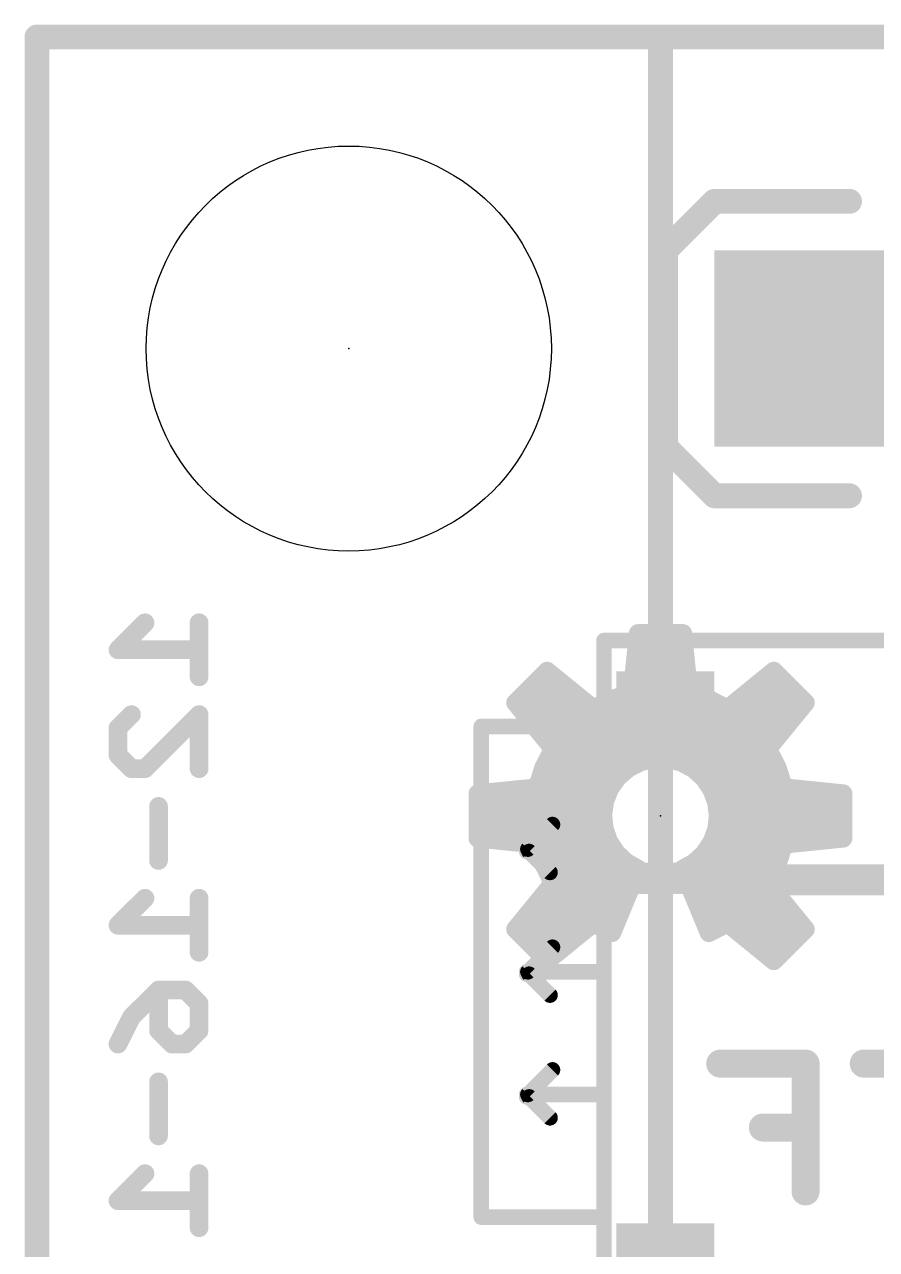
# Model space of a CAD drawing. Extents: x -0.1 to 14.1, y -0.1 to 15.3.
# Drawn here: x -0.1 to 6.84, y 5.36 to 15.34 of the extents above; entities that cross this region are included whole.
import ezdxf

# ---------------------------------------------------------------- set-up
doc = ezdxf.new("R2010")
doc.units = 0
for name, color, linetype in [('1', 12, 'CONTINUOUS'), ('16', 132, 'CONTINUOUS'), ('20', 53, 'CONTINUOUS'), ('21', 41, 'CONTINUOUS'), ('22', 40, 'CONTINUOUS'), ('23', 53, 'CONTINUOUS'), ('24', 53, 'CONTINUOUS'), ('51', 53, 'CONTINUOUS')]:
    doc.layers.add(name, color=color, linetype=linetype)

# ---------------------------------------------------------------- blocks, each defined once
blk = doc.blocks.new('RECT')
blk.add_solid([(-0.5, -0.5), (0.5, -0.5), (-0.5, 0.5), (0.5, 0.5)])

msp = doc.modelspace()

# ---------------------------------------------------------------- linework, layer by layer
at = {"layer": '1'}
for points, const_width in [([(5.08, 15.24), (5.08, 3.81)], 0.2032), ([(13.97, 15.24), (5.08, 15.24)], 0.2032), ([(7.62, 12.7), (6.22, 12.7)], 0.254), ([(5.842, 8.382), (5.969, 8.509)], 0.254), ([(4.318, 8.382), (5.715, 8.382)], 0.254), ([(5.715, 8.382), (5.703, 8.37)], 0.254), ([(5.703, 8.37), (7.62, 8.37)], 0.254), ([(5.715, 8.382), (5.842, 8.382)], 0.254)]:
    msp.add_lwpolyline(points, dxfattribs=dict(at, const_width=const_width))
for points, const_width in [([(5.1308, 15.24, 1), (5.0292, 15.24)], 0.1016), ([(5.08, 15.2908, 1), (5.08, 15.1892)], 0.1016), ([(6.22, 12.7635, 1), (6.22, 12.6365)], 0.127), ([(6.0139, 8.4641, 1), (5.9241, 8.5539)], 0.127), ([(4.318, 8.4455, 1), (4.318, 8.3185)], 0.127), ([(5.703, 8.4335, 1), (5.703, 8.3065)], 0.127), ([(5.715, 8.4455, 1), (5.715, 8.3185)], 0.127), ([(5.7599, 8.3371, 1), (5.6701, 8.4269)], 0.127), ([(5.715, 8.3185, 1), (5.715, 8.4455)], 0.127), ([(5.7971, 8.4269, 1), (5.8869, 8.3371)], 0.127), ([(5.842, 8.3185, 1), (5.842, 8.4455)], 0.127), ([(5.6581, 8.4149, 1), (5.7479, 8.3251)], 0.127)]:
    msp.add_lwpolyline(points, format="xyb", dxfattribs=dict(at, const_width=const_width))
at = {"layer": '16'}
for points, const_width in [([(5.08, 15.24), (5.08, 3.81)], 0.2032), ([(13.97, 15.24), (5.08, 15.24)], 0.2032), ([(0.8802, 10.4648), (0.6598, 10.2445)], 0.1524), ([(1.3208, 10.4648), (1.3208, 10.0242)], 0.1524), ([(0.6598, 10.2445), (1.3208, 10.2445)], 0.1524), ([(0.6598, 9.6062), (0.77, 9.7164)], 0.1524), ([(1.3208, 9.7164), (0.8802, 9.2757)], 0.1524), ([(1.3208, 9.2757), (1.3208, 9.7164)], 0.1524), ([(0.6598, 9.3859), (0.6598, 9.6062)], 0.1524), ([(0.77, 9.2757), (0.6598, 9.3859)], 0.1524), ([(0.8802, 9.2757), (0.77, 9.2757)], 0.1524), ([(0.9903, 8.968), (0.9903, 8.5273)], 0.1524), ([(0.8802, 8.2196), (0.6598, 7.9992)], 0.1524), ([(1.3208, 8.2196), (1.3208, 7.7789)], 0.1524), ([(0.6598, 7.9992), (1.3208, 7.9992)], 0.1524), ([(0.77, 7.2508), (0.9903, 7.4711)], 0.1524), ([(0.9903, 7.4711), (1.2106, 7.4711)], 0.1524), ([(0.9903, 7.1407), (0.9903, 7.4711)], 0.1524), ([(1.2106, 7.4711), (1.3208, 7.361)], 0.1524), ([(1.3208, 7.361), (1.3208, 7.1407)], 0.1524), ([(0.6598, 7.0305), (0.77, 7.2508)], 0.1524), ([(1.1005, 7.0305), (0.9903, 7.1407)], 0.1524), ([(1.3208, 7.1407), (1.2106, 7.0305)], 0.1524), ([(1.2106, 7.0305), (1.1005, 7.0305)], 0.1524), ([(0.9903, 6.7227), (0.9903, 6.2821)], 0.1524), ([(0.8802, 5.9743), (0.6598, 5.754)], 0.1524), ([(1.3208, 5.9743), (1.3208, 5.5337)], 0.1524), ([(0.6598, 5.754), (1.3208, 5.754)], 0.1524)]:
    msp.add_lwpolyline(points, dxfattribs=dict(at, const_width=const_width))
for points, const_width in [([(5.1308, 15.24, 1), (5.0292, 15.24)], 0.1016), ([(5.08, 15.2908, 1), (5.08, 15.1892)], 0.1016), ([(0.9071, 10.4379, 1), (0.8532, 10.4917)], 0.0762), ([(1.3589, 10.4648, 1), (1.2827, 10.4648)], 0.0762), ([(0.6598, 10.2826, 1), (0.6598, 10.2064)], 0.0762), ([(0.6329, 10.2714, 1), (0.6868, 10.2175)], 0.0762), ([(1.3208, 10.2064, 1), (1.3208, 10.2826)], 0.0762), ([(1.2827, 10.0242, 1), (1.3589, 10.0242)], 0.0762), ([(0.7969, 9.6894, 1), (0.7431, 9.7433)], 0.0762), ([(1.3589, 9.7164, 1), (1.2827, 9.7164)], 0.0762), ([(1.3477, 9.6894, 1), (1.2939, 9.7433)], 0.0762), ([(0.6979, 9.6062, 1), (0.6217, 9.6062)], 0.0762), ([(0.6329, 9.6332, 1), (0.6868, 9.5793)], 0.0762), ([(0.6217, 9.3859, 1), (0.6979, 9.3859)], 0.0762), ([(0.6868, 9.4128, 1), (0.6329, 9.359)], 0.0762), ([(0.77, 9.3138, 1), (0.77, 9.2376)], 0.0762), ([(0.7431, 9.2488, 1), (0.7969, 9.3027)], 0.0762), ([(0.8532, 9.3027, 1), (0.9071, 9.2488)], 0.0762), ([(0.8802, 9.2376, 1), (0.8802, 9.3138)], 0.0762), ([(1.2827, 9.2757, 1), (1.3589, 9.2757)], 0.0762), ([(1.0284, 8.968, 1), (0.9522, 8.968)], 0.0762), ([(0.9522, 8.5273, 1), (1.0284, 8.5273)], 0.0762), ([(0.9071, 8.1926, 1), (0.8532, 8.2465)], 0.0762), ([(1.3589, 8.2196, 1), (1.2827, 8.2196)], 0.0762), ([(0.6598, 8.0373, 1), (0.6598, 7.9611)], 0.0762), ([(0.6329, 8.0262, 1), (0.6868, 7.9723)], 0.0762), ([(1.3208, 7.9611, 1), (1.3208, 8.0373)], 0.0762), ([(1.2827, 7.7789, 1), (1.3589, 7.7789)], 0.0762), ([(0.9903, 7.5092, 1), (0.9903, 7.433)], 0.0762), ([(1.0284, 7.4711, 1), (0.9522, 7.4711)], 0.0762), ([(1.0173, 7.4442, 1), (0.9634, 7.4981)], 0.0762), ([(1.2376, 7.4981, 1), (1.1837, 7.4442)], 0.0762), ([(1.2106, 7.433, 1), (1.2106, 7.5092)], 0.0762), ([(1.3589, 7.361, 1), (1.2827, 7.361)], 0.0762), ([(1.2939, 7.334, 1), (1.3477, 7.3879)], 0.0762), ([(0.7431, 7.2778, 1), (0.7969, 7.2239)], 0.0762), ([(0.8041, 7.2338, 1), (0.7359, 7.2679)], 0.0762), ([(1.0173, 7.1676, 1), (0.9634, 7.1137)], 0.0762), ([(1.3477, 7.1137, 1), (1.2939, 7.1676)], 0.0762), ([(0.9522, 7.1407, 1), (1.0284, 7.1407)], 0.0762), ([(1.1005, 7.0686, 1), (1.1005, 6.9924)], 0.0762), ([(1.0735, 7.0036, 1), (1.1274, 7.0574)], 0.0762), ([(1.1837, 7.0574, 1), (1.2376, 7.0036)], 0.0762), ([(1.2106, 6.9924, 1), (1.2106, 7.0686)], 0.0762), ([(1.2827, 7.1407, 1), (1.3589, 7.1407)], 0.0762), ([(0.6258, 7.0475, 1), (0.6939, 7.0135)], 0.0762), ([(1.0284, 6.7227, 1), (0.9522, 6.7227)], 0.0762), ([(0.9522, 6.2821, 1), (1.0284, 6.2821)], 0.0762), ([(0.9071, 5.9474, 1), (0.8532, 6.0012)], 0.0762), ([(1.3589, 5.9743, 1), (1.2827, 5.9743)], 0.0762), ([(0.6598, 5.7921, 1), (0.6598, 5.7159)], 0.0762), ([(0.6329, 5.7809, 1), (0.6868, 5.727)], 0.0762), ([(1.3208, 5.7159, 1), (1.3208, 5.7921)], 0.0762), ([(1.2827, 5.5337, 1), (1.3589, 5.5337)], 0.0762)]:
    msp.add_lwpolyline(points, format="xyb", dxfattribs=dict(at, const_width=const_width))
at = {"layer": '20', "const_width": 0.2032}
for points in [[(13.97, 15.24), (0, 15.24)], [(0, 15.24), (0, 0)]]:
    msp.add_lwpolyline(points, dxfattribs=at)
at = {"layer": '20', "const_width": 0.1016}
for points in [[(0, 15.2908, 1), (0, 15.1892)], [(0.0508, 15.24, 1), (-0.0508, 15.24)]]:
    msp.add_lwpolyline(points, format="xyb", dxfattribs=at)
at = {"layer": '20'}
msp.add_circle((2.54, 12.7), 1.651, dxfattribs=at)
at = {"layer": '21', "const_width": 0.2032}
for points in [[(5.52, 13.9), (5.12, 13.5)], [(6.62, 13.9), (5.52, 13.9)], [(5.12, 13.5), (5.12, 11.9)], [(5.12, 11.9), (5.52, 11.5)], [(5.52, 11.5), (6.62, 11.5)]]:
    msp.add_lwpolyline(points, dxfattribs=at)
at = {"layer": '21', "const_width": 0.1016}
for points in [[(5.52, 13.9508, 1), (5.52, 13.8492)], [(5.5559, 13.8641, 1), (5.4841, 13.9359)], [(6.62, 13.8492, 1), (6.62, 13.9508)], [(5.1708, 13.5, 1), (5.0692, 13.5)], [(5.0841, 13.5359, 1), (5.1559, 13.4641)], [(5.1559, 11.9359, 1), (5.0841, 11.8641)], [(5.0692, 11.9, 1), (5.1708, 11.9)], [(5.52, 11.5508, 1), (5.52, 11.4492)], [(5.4841, 11.4641, 1), (5.5559, 11.5359)], [(6.62, 11.4492, 1), (6.62, 11.5508)]]:
    msp.add_lwpolyline(points, format="xyb", dxfattribs=at)
at = {"layer": '22'}
for points, const_width in [([(4.848, 9.8949), (4.8972, 10.3788)], 0.15), ([(4.8943, 10.35), (5.2657, 10.35)], 0.15), ([(4.8972, 10.3788), (5.2628, 10.3788)], 0.15), ([(5.2628, 10.3788), (5.312, 9.8949)], 0.15), ([(4.879, 10.2), (5.281, 10.2)], 0.15), ([(3.898, 9.8135), (4.1565, 10.072)], 0.15), ([(4.1345, 10.05), (4.1835, 10.05)], 0.15), ([(4.1565, 10.072), (4.5335, 9.7646)], 0.15), ([(4.8638, 10.05), (5.2962, 10.05)], 0.15), ([(5.6265, 9.7646), (6.0035, 10.072)], 0.15), ([(5.9765, 10.05), (6.0255, 10.05)], 0.15), ([(6.0035, 10.072), (6.262, 9.8135)], 0.15), ([(4.2054, 9.4365), (3.898, 9.8135)], 0.15), ([(3.9845, 9.9), (4.3674, 9.9)], 0.15), ([(4.5335, 9.7646), (4.6853, 9.8428)], 0.15), ([(4.6853, 9.8428), (4.848, 9.8949)], 0.15), ([(4.8485, 9.9), (5.3115, 9.9)], 0.15), ([(5.312, 9.8949), (5.4747, 9.8428)], 0.15), ([(5.4747, 9.8428), (5.6265, 9.7646)], 0.15), ([(5.7926, 9.9), (6.1755, 9.9)], 0.15), ([(6.262, 9.8135), (5.9546, 9.4365)], 0.15), ([(3.9498, 9.75), (6.2102, 9.75)], 0.15), ([(4.0721, 9.6), (6.0879, 9.6)], 0.15), ([(4.1272, 9.2847), (4.2054, 9.4365)], 0.15), ([(4.1944, 9.45), (5.9656, 9.45)], 0.15), ([(5.9546, 9.4365), (6.0328, 9.2847)], 0.15), ([(4.9198, 9.3304), (4.8197, 9.2796)], 0.15), ([(5.029, 9.3558), (4.9198, 9.3304)], 0.15), ([(5.1412, 9.3546), (5.029, 9.3558)], 0.15), ([(5.2499, 9.3268), (5.1412, 9.3546)], 0.15), ([(5.3489, 9.2739), (5.2499, 9.3268)], 0.15), ([(4.0751, 9.122), (4.1272, 9.2847)], 0.15), ([(4.1351, 9.3), (4.8599, 9.3)], 0.15), ([(4.8197, 9.2796), (4.7345, 9.2066)], 0.15), ([(5.3, 9.3), (6.0249, 9.3)], 0.15), ([(5.4324, 9.199), (5.3489, 9.2739)], 0.15), ([(6.0328, 9.2847), (6.0849, 9.122)], 0.15), ([(3.5912, 9.0728), (4.0751, 9.122)], 0.15), ([(4.0841, 9.15), (4.694, 9.15)], 0.15), ([(4.6692, 9.1154), (4.6273, 9.0113)], 0.15), ([(4.7345, 9.2066), (4.6692, 9.1154)], 0.15), ([(5.4958, 9.1064), (5.4324, 9.199)], 0.15), ([(5.466, 9.15), (6.0759, 9.15)], 0.15), ([(6.0849, 9.122), (6.5688, 9.0728)], 0.15), ([(3.5912, 8.7072), (3.5912, 9.0728)], 0.15), ([(5.5353, 9.0014), (5.4958, 9.1064)], 0.15), ([(6.5688, 9.0728), (6.5688, 8.7072)], 0.15), ([(3.5912, 9), (4.6257, 9)], 0.15), ([(4.6273, 9.0113), (4.6115, 8.9002)], 0.15), ([(5.5488, 8.89), (5.5353, 9.0014)], 0.15), ([(5.5355, 9), (6.5688, 9)], 0.15), ([(3.5912, 8.85), (4.6164, 8.85)], 0.15), ([(4.6115, 8.9002), (4.6225, 8.7885)], 0.15), ([(5.5359, 8.7806), (5.5488, 8.89)], 0.15), ([(5.5441, 8.85), (6.5688, 8.85)], 0.15), ([(4.6225, 8.7885), (4.6597, 8.6827)], 0.15), ([(5.4977, 8.6772), (5.5359, 8.7806)], 0.15), ([(4.0751, 8.658), (3.5912, 8.7072)], 0.15), ([(3.662, 8.7), (4.6536, 8.7)], 0.15), ([(4.1272, 8.4953), (4.0751, 8.658)], 0.15), ([(4.6597, 8.6827), (4.721, 8.5887)], 0.15), ([(5.4365, 8.5855), (5.4977, 8.6772)], 0.15), ([(5.5061, 8.7), (6.498, 8.7)], 0.15), ([(6.0849, 8.658), (6.0328, 8.4953)], 0.15), ([(6.5688, 8.7072), (6.0849, 8.658)], 0.15), ([(4.1097, 8.55), (4.7622, 8.55)], 0.15), ([(4.721, 8.5887), (4.8028, 8.512)], 0.15), ([(5.3556, 8.5107), (5.4365, 8.5855)], 0.15), ([(5.398, 8.55), (6.0503, 8.55)], 0.15), ([(4.2054, 8.3435), (4.1272, 8.4953)], 0.15), ([(4.9006, 8.4569), (4.6853, 7.9372)], 0.15), ([(4.8028, 8.512), (4.9006, 8.4569)], 0.15), ([(5.2594, 8.4569), (5.3556, 8.5107)], 0.15), ([(5.4747, 7.9372), (5.2594, 8.4569)], 0.15), ([(6.0328, 8.4953), (5.9546, 8.3435)], 0.15), ([(3.898, 7.9665), (4.2054, 8.3435)], 0.15), ([(4.1763, 8.4), (4.877, 8.4)], 0.15), ([(5.283, 8.4), (5.9837, 8.4)], 0.15), ([(5.9546, 8.3435), (6.262, 7.9665)], 0.15), ([(4.1292, 8.25), (4.8149, 8.25)], 0.15), ([(5.3451, 8.25), (6.0308, 8.25)], 0.15), ([(4.0069, 8.1), (4.7527, 8.1)], 0.15), ([(4.5335, 8.0154), (4.1565, 7.708)], 0.15), ([(4.6853, 7.9372), (4.5335, 8.0154)], 0.15), ([(5.4073, 8.1), (6.1531, 8.1)], 0.15), ([(5.6265, 8.0154), (5.4747, 7.9372)], 0.15), ([(6.0035, 7.708), (5.6265, 8.0154)], 0.15), ([(4.1565, 7.708), (3.898, 7.9665)], 0.15), ([(3.9145, 7.95), (4.4533, 7.95)], 0.15), ([(4.6605, 7.95), (4.6906, 7.95)], 0.15), ([(5.4694, 7.95), (5.4996, 7.95)], 0.15), ([(5.7067, 7.95), (6.2455, 7.95)], 0.15), ([(6.262, 7.9665), (6.0035, 7.708)], 0.15), ([(4.0645, 7.8), (4.2693, 7.8)], 0.15), ([(5.8907, 7.8), (6.0955, 7.8)], 0.15), ([(6.2621, 6.8716), (5.5673, 6.8716)], 0.2286), ([(6.2621, 5.8293), (6.2621, 6.8716)], 0.2286), ([(7.4315, 6.8716), (6.7366, 6.8716)], 0.2286), ([(6.2621, 6.3504), (5.9147, 6.3504)], 0.2286)]:
    msp.add_lwpolyline(points, dxfattribs=dict(at, const_width=const_width))
for points, const_width in [([(4.8943, 10.3875, 1), (4.8943, 10.3125)], 0.075), ([(4.8972, 10.4163, 1), (4.8972, 10.3413)], 0.075), ([(4.9345, 10.375, 1), (4.8599, 10.3826)], 0.075), ([(5.3001, 10.3826, 1), (5.2255, 10.375)], 0.075), ([(5.2628, 10.3413, 1), (5.2628, 10.4163)], 0.075), ([(5.2657, 10.3125, 1), (5.2657, 10.3875)], 0.075), ([(4.879, 10.2375, 1), (4.879, 10.1625)], 0.075), ([(5.281, 10.1625, 1), (5.281, 10.2375)], 0.075), ([(4.1345, 10.0875, 1), (4.1345, 10.0125)], 0.075), ([(4.1802, 10.1011, 1), (4.1328, 10.0429)], 0.075), ([(4.183, 10.0455, 1), (4.13, 10.0985)], 0.075), ([(4.1835, 10.0125, 1), (4.1835, 10.0875)], 0.075), ([(4.8638, 10.0875, 1), (4.8638, 10.0125)], 0.075), ([(5.2962, 10.0125, 1), (5.2962, 10.0875)], 0.075), ([(5.9765, 10.0875, 1), (5.9765, 10.0125)], 0.075), ([(6.03, 10.0985, 1), (5.977, 10.0455)], 0.075), ([(6.0272, 10.0429, 1), (5.9798, 10.1011)], 0.075), ([(6.0255, 10.0125, 1), (6.0255, 10.0875)], 0.075), ([(3.9271, 9.8372, 1), (3.8689, 9.7898)], 0.075), ([(3.9845, 9.9375, 1), (3.9845, 9.8625)], 0.075), ([(4.3674, 9.8625, 1), (4.3674, 9.9375)], 0.075), ([(4.6739, 9.8785, 1), (4.6968, 9.8071)], 0.075), ([(4.7025, 9.8095, 1), (4.6682, 9.8762)], 0.075), ([(4.8107, 9.8987, 1), (4.8853, 9.8911)], 0.075), ([(4.8485, 9.9375, 1), (4.8485, 9.8625)], 0.075), ([(4.8594, 9.8592, 1), (4.8366, 9.9306)], 0.075), ([(5.3234, 9.9306, 1), (5.3006, 9.8592)], 0.075), ([(5.2747, 9.8911, 1), (5.3493, 9.8987)], 0.075), ([(5.3115, 9.8625, 1), (5.3115, 9.9375)], 0.075), ([(5.4918, 9.8762, 1), (5.4575, 9.8095)], 0.075), ([(5.4632, 9.8071, 1), (5.4861, 9.8785)], 0.075), ([(5.7926, 9.9375, 1), (5.7926, 9.8625)], 0.075), ([(6.1755, 9.8625, 1), (6.1755, 9.9375)], 0.075), ([(6.2911, 9.7898, 1), (6.2329, 9.8372)], 0.075), ([(3.8715, 9.84, 1), (3.9245, 9.787)], 0.075), ([(3.9498, 9.7875, 1), (3.9498, 9.7125)], 0.075), ([(4.5163, 9.7979, 1), (4.5507, 9.7313)], 0.075), ([(4.5098, 9.7355, 1), (4.5572, 9.7937)], 0.075), ([(5.6028, 9.7937, 1), (5.6502, 9.7355)], 0.075), ([(5.6093, 9.7313, 1), (5.6437, 9.7979)], 0.075), ([(6.2102, 9.7125, 1), (6.2102, 9.7875)], 0.075), ([(6.2355, 9.787, 1), (6.2885, 9.84)], 0.075), ([(4.0721, 9.6375, 1), (4.0721, 9.5625)], 0.075), ([(6.0879, 9.5625, 1), (6.0879, 9.6375)], 0.075), ([(4.1944, 9.4875, 1), (4.1944, 9.4125)], 0.075), ([(4.2387, 9.4193, 1), (4.1721, 9.4537)], 0.075), ([(4.1763, 9.4128, 1), (4.2345, 9.4602)], 0.075), ([(5.9879, 9.4537, 1), (5.9213, 9.4193)], 0.075), ([(5.9255, 9.4602, 1), (5.9837, 9.4128)], 0.075), ([(5.9656, 9.4125, 1), (5.9656, 9.4875)], 0.075), ([(4.9112, 9.3669, 1), (4.9283, 9.2938)], 0.075), ([(4.9367, 9.2969, 1), (4.9028, 9.3638)], 0.075), ([(5.0294, 9.3933, 1), (5.0286, 9.3183)], 0.075), ([(5.0375, 9.3193, 1), (5.0205, 9.3924)], 0.075), ([(5.1505, 9.3909, 1), (5.1319, 9.3183)], 0.075), ([(5.1408, 9.3171, 1), (5.1416, 9.3921)], 0.075), ([(5.2676, 9.3598, 1), (5.2322, 9.2937)], 0.075), ([(5.2406, 9.2904, 1), (5.2592, 9.3631)], 0.075), ([(4.0938, 9.3018, 1), (4.1605, 9.2675)], 0.075), ([(4.1629, 9.2732, 1), (4.0915, 9.2961)], 0.075), ([(4.1351, 9.3375, 1), (4.1351, 9.2625)], 0.075), ([(4.8027, 9.3131, 1), (4.8366, 9.2462)], 0.075), ([(4.8441, 9.2512, 1), (4.7953, 9.3081)], 0.075), ([(4.8599, 9.2625, 1), (4.8599, 9.3375)], 0.075), ([(5.3, 9.3375, 1), (5.3, 9.2625)], 0.075), ([(5.3739, 9.3018, 1), (5.3239, 9.246)], 0.075), ([(5.3312, 9.2408, 1), (5.3666, 9.307)], 0.075), ([(6.0685, 9.2961, 1), (5.9971, 9.2732)], 0.075), ([(5.9995, 9.2675, 1), (6.0662, 9.3018)], 0.075), ([(6.0249, 9.2625, 1), (6.0249, 9.3375)], 0.075), ([(4.0841, 9.1875, 1), (4.0841, 9.1125)], 0.075), ([(4.0789, 9.0847, 1), (4.0713, 9.1593)], 0.075), ([(4.7039, 9.1014, 1), (4.6344, 9.1294)], 0.075), ([(4.694, 9.1125, 1), (4.694, 9.1875)], 0.075), ([(4.7101, 9.235, 1), (4.7589, 9.1781)], 0.075), ([(4.765, 9.1847, 1), (4.704, 9.2284)], 0.075), ([(5.4634, 9.2202, 1), (5.4015, 9.1778)], 0.075), ([(5.4074, 9.1711, 1), (5.4575, 9.2269)], 0.075), ([(5.466, 9.1875, 1), (5.466, 9.1125)], 0.075), ([(6.0887, 9.1593, 1), (6.0811, 9.0847)], 0.075), ([(6.0759, 9.1125, 1), (6.0759, 9.1875)], 0.075), ([(3.6287, 9.0728, 1), (3.5537, 9.0728)], 0.075), ([(3.5874, 9.1101, 1), (3.595, 9.0355)], 0.075), ([(4.0394, 9.1334, 1), (4.1108, 9.1106)], 0.075), ([(4.6387, 9.1372, 1), (4.6996, 9.0935)], 0.075), ([(5.5309, 9.1196, 1), (5.4607, 9.0932)], 0.075), ([(5.4649, 9.0852, 1), (5.5268, 9.1276)], 0.075), ([(6.0492, 9.1106, 1), (6.1206, 9.1334)], 0.075), ([(6.6063, 9.0728, 1), (6.5313, 9.0728)], 0.075), ([(6.565, 9.0355, 1), (6.5726, 9.1101)], 0.075), ([(3.5912, 9.0375, 1), (3.5912, 8.9625)], 0.075), ([(4.5925, 9.0252, 1), (4.6621, 8.9973)], 0.075), ([(4.6645, 9.006, 1), (4.5902, 9.0166)], 0.075), ([(4.6257, 8.9625, 1), (4.6257, 9.0375)], 0.075), ([(5.5726, 9.0059, 1), (5.4981, 8.9969)], 0.075), ([(5.5355, 9.0375, 1), (5.5355, 8.9625)], 0.075), ([(5.5003, 8.9882, 1), (5.5704, 9.0146)], 0.075), ([(6.5688, 8.9625, 1), (6.5688, 9.0375)], 0.075), ([(3.5912, 8.8875, 1), (3.5912, 8.8125)], 0.075), ([(4.6488, 8.9038, 1), (4.5741, 8.8965)], 0.075), ([(4.5743, 8.9055, 1), (4.6486, 8.8949)], 0.075), ([(4.6164, 8.8125, 1), (4.6164, 8.8875)], 0.075), ([(5.5441, 8.8875, 1), (5.5441, 8.8125)], 0.075), ([(5.586, 8.8856, 1), (5.5116, 8.8944)], 0.075), ([(5.5116, 8.8855, 1), (5.586, 8.8945)], 0.075), ([(6.5688, 8.8125, 1), (6.5688, 8.8875)], 0.075), ([(4.6578, 8.801, 1), (4.5871, 8.7761)], 0.075), ([(4.5851, 8.7848, 1), (4.6598, 8.7922)], 0.075), ([(5.4986, 8.785, 1), (5.5731, 8.7762)], 0.075), ([(5.571, 8.7676, 1), (5.5007, 8.7935)], 0.075), ([(3.595, 8.7445, 1), (3.5874, 8.6699)], 0.075), ([(3.5537, 8.7072, 1), (3.6287, 8.7072)], 0.075), ([(3.662, 8.7375, 1), (3.662, 8.6625)], 0.075), ([(4.1108, 8.6694, 1), (4.0394, 8.6466)], 0.075), ([(4.0713, 8.6207, 1), (4.0789, 8.6953)], 0.075), ([(4.6911, 8.7031, 1), (4.6282, 8.6622)], 0.075), ([(4.6243, 8.6702, 1), (4.695, 8.6951)], 0.075), ([(4.6536, 8.6625, 1), (4.6536, 8.7375)], 0.075), ([(5.4625, 8.6901, 1), (5.5329, 8.6642)], 0.075), ([(5.5289, 8.6563, 1), (5.4665, 8.698)], 0.075), ([(5.5061, 8.7375, 1), (5.5061, 8.6625)], 0.075), ([(6.0811, 8.6953, 1), (6.0887, 8.6207)], 0.075), ([(6.1206, 8.6466, 1), (6.0492, 8.6694)], 0.075), ([(6.498, 8.6625, 1), (6.498, 8.7375)], 0.075), ([(6.5313, 8.7072, 1), (6.6063, 8.7072)], 0.075), ([(6.5726, 8.6699, 1), (6.565, 8.7445)], 0.075), ([(4.1097, 8.5875, 1), (4.1097, 8.5125)], 0.075), ([(4.7466, 8.616, 1), (4.6953, 8.5613)], 0.075), ([(4.6895, 8.5682, 1), (4.7524, 8.6092)], 0.075), ([(4.7622, 8.5125, 1), (4.7622, 8.5875)], 0.075), ([(5.398, 8.5875, 1), (5.398, 8.5125)], 0.075), ([(5.4053, 8.6064, 1), (5.4677, 8.5647)], 0.075), ([(5.4619, 8.558, 1), (5.411, 8.6131)], 0.075), ([(6.0503, 8.5125, 1), (6.0503, 8.5875)], 0.075), ([(4.1605, 8.5125, 1), (4.0938, 8.4782)], 0.075), ([(4.0915, 8.4839, 1), (4.1629, 8.5068)], 0.075), ([(4.8212, 8.5446, 1), (4.7844, 8.4793)], 0.075), ([(4.7772, 8.4846, 1), (4.8285, 8.5393)], 0.075), ([(4.9352, 8.4425, 1), (4.866, 8.4713)], 0.075), ([(4.8822, 8.4242, 1), (4.919, 8.4896)], 0.075), ([(5.294, 8.4713, 1), (5.2248, 8.4425)], 0.075), ([(5.2411, 8.4896, 1), (5.2777, 8.4242)], 0.075), ([(5.3301, 8.5383, 1), (5.381, 8.4832)], 0.075), ([(5.3739, 8.478, 1), (5.3372, 8.5435)], 0.075), ([(5.9971, 8.5068, 1), (6.0685, 8.4839)], 0.075), ([(6.0662, 8.4782, 1), (5.9995, 8.5125)], 0.075), ([(4.1763, 8.4375, 1), (4.1763, 8.3625)], 0.075), ([(4.1721, 8.3263, 1), (4.2387, 8.3607)], 0.075), ([(4.2345, 8.3198, 1), (4.1763, 8.3672)], 0.075), ([(4.877, 8.3625, 1), (4.877, 8.4375)], 0.075), ([(5.283, 8.4375, 1), (5.283, 8.3625)], 0.075), ([(5.9837, 8.3672, 1), (5.9255, 8.3198)], 0.075), ([(5.9213, 8.3607, 1), (5.9879, 8.3263)], 0.075), ([(5.9837, 8.3625, 1), (5.9837, 8.4375)], 0.075), ([(4.1292, 8.2875, 1), (4.1292, 8.2125)], 0.075), ([(4.8149, 8.2125, 1), (4.8149, 8.2875)], 0.075), ([(5.3451, 8.2875, 1), (5.3451, 8.2125)], 0.075), ([(6.0308, 8.2125, 1), (6.0308, 8.2875)], 0.075), ([(4.0069, 8.1375, 1), (4.0069, 8.0625)], 0.075), ([(4.5507, 8.0487, 1), (4.5163, 7.9821)], 0.075), ([(4.5572, 7.9863, 1), (4.5098, 8.0445)], 0.075), ([(4.7527, 8.0625, 1), (4.7527, 8.1375)], 0.075), ([(5.4073, 8.1375, 1), (5.4073, 8.0625)], 0.075), ([(5.6502, 8.0445, 1), (5.6028, 7.9863)], 0.075), ([(5.6437, 7.9821, 1), (5.6093, 8.0487)], 0.075), ([(6.1531, 8.0625, 1), (6.1531, 8.1375)], 0.075), ([(3.9245, 7.993, 1), (3.8715, 7.94)], 0.075), ([(3.8689, 7.9902, 1), (3.9271, 7.9428)], 0.075), ([(3.9145, 7.9875, 1), (3.9145, 7.9125)], 0.075), ([(4.4533, 7.9125, 1), (4.4533, 7.9875)], 0.075), ([(4.6605, 7.9875, 1), (4.6605, 7.9125)], 0.075), ([(4.6507, 7.9516, 1), (4.7199, 7.9228)], 0.075), ([(4.6681, 7.9039, 1), (4.7025, 7.9705)], 0.075), ([(4.6906, 7.9125, 1), (4.6906, 7.9875)], 0.075), ([(5.4694, 7.9875, 1), (5.4694, 7.9125)], 0.075), ([(5.4575, 7.9705, 1), (5.4919, 7.9039)], 0.075), ([(5.4401, 7.9228, 1), (5.5093, 7.9516)], 0.075), ([(5.4996, 7.9125, 1), (5.4996, 7.9875)], 0.075), ([(5.7067, 7.9875, 1), (5.7067, 7.9125)], 0.075), ([(6.2329, 7.9428, 1), (6.2911, 7.9902)], 0.075), ([(6.2885, 7.94, 1), (6.2355, 7.993)], 0.075), ([(6.2455, 7.9125, 1), (6.2455, 7.9875)], 0.075), ([(4.0645, 7.8375, 1), (4.0645, 7.7625)], 0.075), ([(4.2693, 7.7625, 1), (4.2693, 7.8375)], 0.075), ([(5.8907, 7.8375, 1), (5.8907, 7.7625)], 0.075), ([(6.0955, 7.7625, 1), (6.0955, 7.8375)], 0.075), ([(4.1328, 7.7371, 1), (4.1802, 7.6789)], 0.075), ([(4.13, 7.6815, 1), (4.183, 7.7345)], 0.075), ([(5.977, 7.7345, 1), (6.03, 7.6815)], 0.075), ([(5.9798, 7.6789, 1), (6.0272, 7.7371)], 0.075), ([(5.5673, 6.9287, 1), (5.5673, 6.8144)], 0.1143), ([(6.3193, 6.8716, 1), (6.205, 6.8716)], 0.1143), ([(6.2621, 6.8144, 1), (6.2621, 6.9287)], 0.1143), ([(6.7366, 6.9287, 1), (6.7366, 6.8144)], 0.1143), ([(5.9147, 6.4076, 1), (5.9147, 6.2933)], 0.1143), ([(6.2621, 6.2933, 1), (6.2621, 6.4076)], 0.1143), ([(6.205, 5.8293, 1), (6.3193, 5.8293)], 0.1143)]:
    msp.add_lwpolyline(points, format="xyb", dxfattribs=dict(at, const_width=const_width))
at = {"layer": '23'}
msp.add_point((2.54, 12.7), dxfattribs=at)
at = {"layer": '24'}
msp.add_point((5.08, 8.89), dxfattribs=at)
at = {"layer": '51', "const_width": 0.0635}
for points in [[(4.62, 10.3518, 1), (4.62, 10.2882)], [(4.6517, 10.31, 1), (4.5883, 10.31)], [(3.6518, 9.62, 1), (3.5882, 9.62)], [(3.62, 9.6518, 1), (3.62, 9.5883)], [(4.6517, 9.62, 1), (4.5883, 9.62)], [(4.5883, 9.62, 1), (4.6517, 9.62)], [(4.62, 9.5883, 1), (4.62, 9.6518)], [(4.2225, 8.7975, 1), (4.1775, 8.8425)], [(3.99, 8.6318, 1), (3.99, 8.5682)], [(3.99, 8.6518, 1), (3.99, 8.5883)], [(3.9775, 8.6425, 1), (4.0225, 8.5975)], [(4, 8.6518, 1), (4, 8.5883)], [(4.0325, 8.6225, 1), (3.9875, 8.5775)], [(4, 8.5883, 1), (4, 8.6518)], [(4.01, 8.5682, 1), (4.01, 8.6318)], [(4.6517, 8.62, 1), (4.5883, 8.62)], [(4.5883, 8.62, 1), (4.6517, 8.62)], [(4.62, 8.5883, 1), (4.62, 8.6518)], [(4.1575, 8.4075, 1), (4.2025, 8.4525)], [(4.2225, 7.7975, 1), (4.1775, 7.8425)], [(3.99, 7.6318, 1), (3.99, 7.5683)], [(3.99, 7.6517, 1), (3.99, 7.5883)], [(3.9775, 7.6425, 1), (4.0225, 7.5975)], [(4, 7.6517, 1), (4, 7.5883)], [(4.0325, 7.6225, 1), (3.9875, 7.5775)], [(4, 7.5883, 1), (4, 7.6517)], [(4.01, 7.5683, 1), (4.01, 7.6318)], [(4.62, 7.5883, 1), (4.62, 7.6517)], [(4.1575, 7.4075, 1), (4.2025, 7.4525)], [(4.2225, 6.7975, 1), (4.1775, 6.8425)], [(3.99, 6.6318, 1), (3.99, 6.5683)], [(3.99, 6.6517, 1), (3.99, 6.5883)], [(3.9775, 6.6425, 1), (4.0225, 6.5975)], [(4, 6.6517, 1), (4, 6.5883)], [(4.0325, 6.6225, 1), (3.9875, 6.5775)], [(4, 6.5883, 1), (4, 6.6517)], [(4.01, 6.5683, 1), (4.01, 6.6318)], [(4.62, 6.5883, 1), (4.62, 6.6517)], [(4.1575, 6.4075, 1), (4.2025, 6.4525)], [(3.5882, 5.62, 1), (3.6518, 5.62)], [(3.62, 5.6517, 1), (3.62, 5.5883)], [(4.6517, 5.62, 1), (4.5883, 5.62)], [(4.5883, 5.62, 1), (4.6517, 5.62)], [(4.62, 5.5883, 1), (4.62, 5.6517)]]:
    msp.add_lwpolyline(points, format="xyb", dxfattribs=at)
at = {"layer": '51', "const_width": 0.127}
for points in [[(4.62, 10.32), (7.62, 10.32)], [(4.62, 9.62), (4.62, 10.31)], [(4.62, 9.62), (3.62, 9.62)], [(3.62, 9.62), (3.62, 5.62)], [(4.62, 8.62), (4.62, 9.62)], [(4, 8.62), (4.2, 8.82)], [(3.99, 8.62), (4, 8.62)], [(3.99, 8.6), (4.01, 8.6)], [(4.62, 8.62), (4, 8.62)], [(4.01, 8.6), (4.18, 8.43)], [(4.62, 5.62), (4.62, 8.62)], [(4, 7.62), (4.2, 7.82)], [(3.99, 7.62), (4, 7.62)], [(3.99, 7.6), (4.01, 7.6)], [(4.62, 7.62), (4, 7.62)], [(4.01, 7.6), (4.18, 7.43)], [(4, 6.62), (4.2, 6.82)], [(3.99, 6.62), (4, 6.62)], [(3.99, 6.6), (4.01, 6.6)], [(4.62, 6.62), (4, 6.62)], [(4.01, 6.6), (4.18, 6.43)], [(3.62, 5.62), (4.62, 5.62)], [(4.62, 4.91), (4.62, 5.62)]]:
    msp.add_lwpolyline(points, dxfattribs=at)

# ---------------------------------------------------------------- block references
at = {"layer": '1', "xscale": 1.6, "yscale": 1.4, "rotation": 270}
msp.add_blockref('RECT', (6.22, 12.7), dxfattribs=at)
at = {"layer": '1', "xscale": 0.8, "yscale": 0.4}
for p in [(5.12, 9.87), (5.12, 5.37)]:
    msp.add_blockref('RECT', p, dxfattribs=at)

doc.saveas('drawing.dxf')
